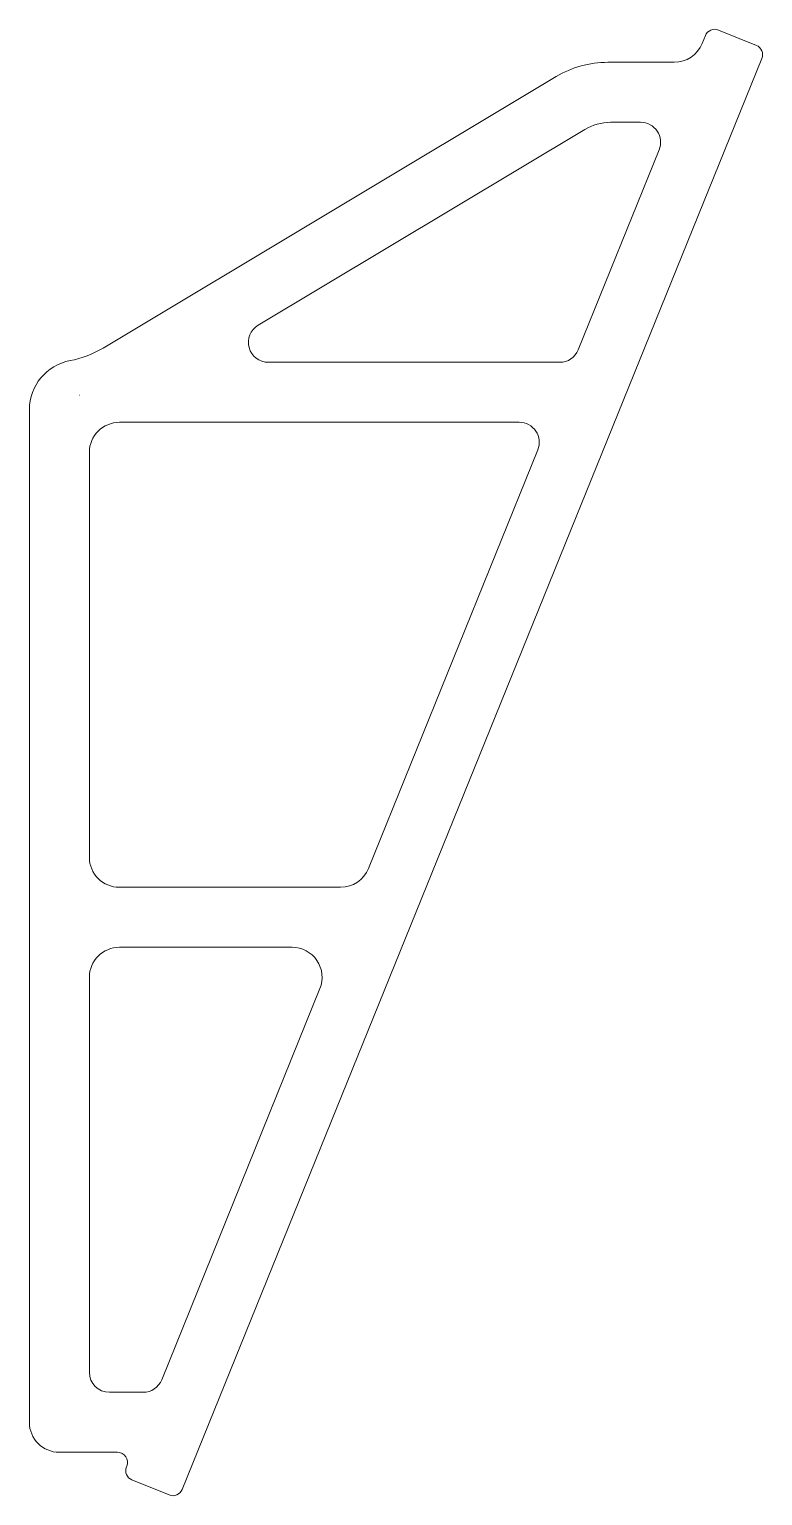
# Model space of a CAD drawing. Header units: millimetres. Extents: x 0 to 73, y -4 to 142.
import ezdxf

# ---------------------------------------------------------------- set-up
doc = ezdxf.new("R2010")
doc.units = ezdxf.units.MM
doc.layers.add('3', color=7, linetype='Continuous', true_color=0xffffff)
doc.layers.add('4', color=7, linetype='Continuous', true_color=0xffffff)

msp = doc.modelspace()

# ---------------------------------------------------------------- linework, layer by layer
at = {"layer": '3', "color": 163, "linetype": 'Continuous', "lineweight": 18}
for p, q in [((15.275559, -3.711902), (73.21844, 139.389173)), ((5.03716, 105.7), (5, 105.7)), ((0, 3), (0, 104.257578)), ((8.813191, 0), (3, 0))]:
    msp.add_line(p, q, dxfattribs=at)
msp.add_arc((3, 3), 3, 180, 270, dxfattribs=at)
at = {"layer": '4', "color": 2, "linetype": 'Continuous', "lineweight": 18}
for p, q in [((67.242432, 140.875688), (67.565499, 141.674898)), ((68.867387, 142.227245), (72.666311, 140.6916)), ((57.809737, 139), (64.46108, 139)), ((7.373939, 110.423171), (52.667947, 137.576829)), ((22.866552, 112.715366), (55.515627, 132.288414)), ((58.086522, 133), (61.093145, 133)), ((54.862749, 110.25046), (62.94738, 130.25046)), ((53.008514, 109), (23.89491, 109)), ((48.966198, 103), (9, 103)), ((6, 59.5), (6, 100)), ((33.89333, 58.375689), (50.820433, 100.25046)), ((9, 56.5), (31.111977, 56.5)), ((9, 50.5), (26.261199, 50.5)), ((6, 8), (6, 47.5)), ((13.226899, 7.25046), (29.042552, 46.375689)), ((11.372664, 6), (8, 6)), ((9.705915, -1.459857), (9.740312, -1.374763)), ((13.973889, -4.26371), (10.258265, -2.761738))]:
    msp.add_line(p, q, dxfattribs=at)
at = {"layer": '4', "color": 51, "linetype": 'Continuous', "lineweight": 18}
for centre, radius, start, end in [((68.492617, 141.300128), 1, 67.989887, 157.989851), ((64.46108, 142), 3, 270, 337.989851), ((72.291541, 139.764483), 1, 337.956543, 67.989887), ((57.809737, 129), 10, 90, 120.942594), ((58.086522, 128), 5, 90, 120.942595), ((61.093145, 131), 2, 337.989887, 90), ((23.89491, 111), 2, 120.942595, 270), ((2.232149, 119), 10, 280.633347, 300.942594), ((53.008514, 111), 2, 270, 337.989887), ((5, 104.257578), 5, 100.633347, 180), ((9, 100), 3, 90, 180), ((48.966198, 101), 2, 337.989888, 90), ((9, 59.5), 3, 180, 270), ((31.111977, 59.5), 3, 270, 337.989888), ((9, 47.5), 3, 90, 180), ((26.261199, 47.5), 3, 337.989886, 90), ((8, 8), 2, 180, 270), ((11.372664, 8), 2, 270, 337.989886), ((8.813191, -1), 1, 337.990314, 90), ((10.633036, -1.83462), 1, 157.990314, 247.989887), ((14.34866, -3.336592), 1, 247.989887, 337.956543)]:
    msp.add_arc(centre, radius, start, end, dxfattribs=at)

doc.saveas('drawing.dxf')
